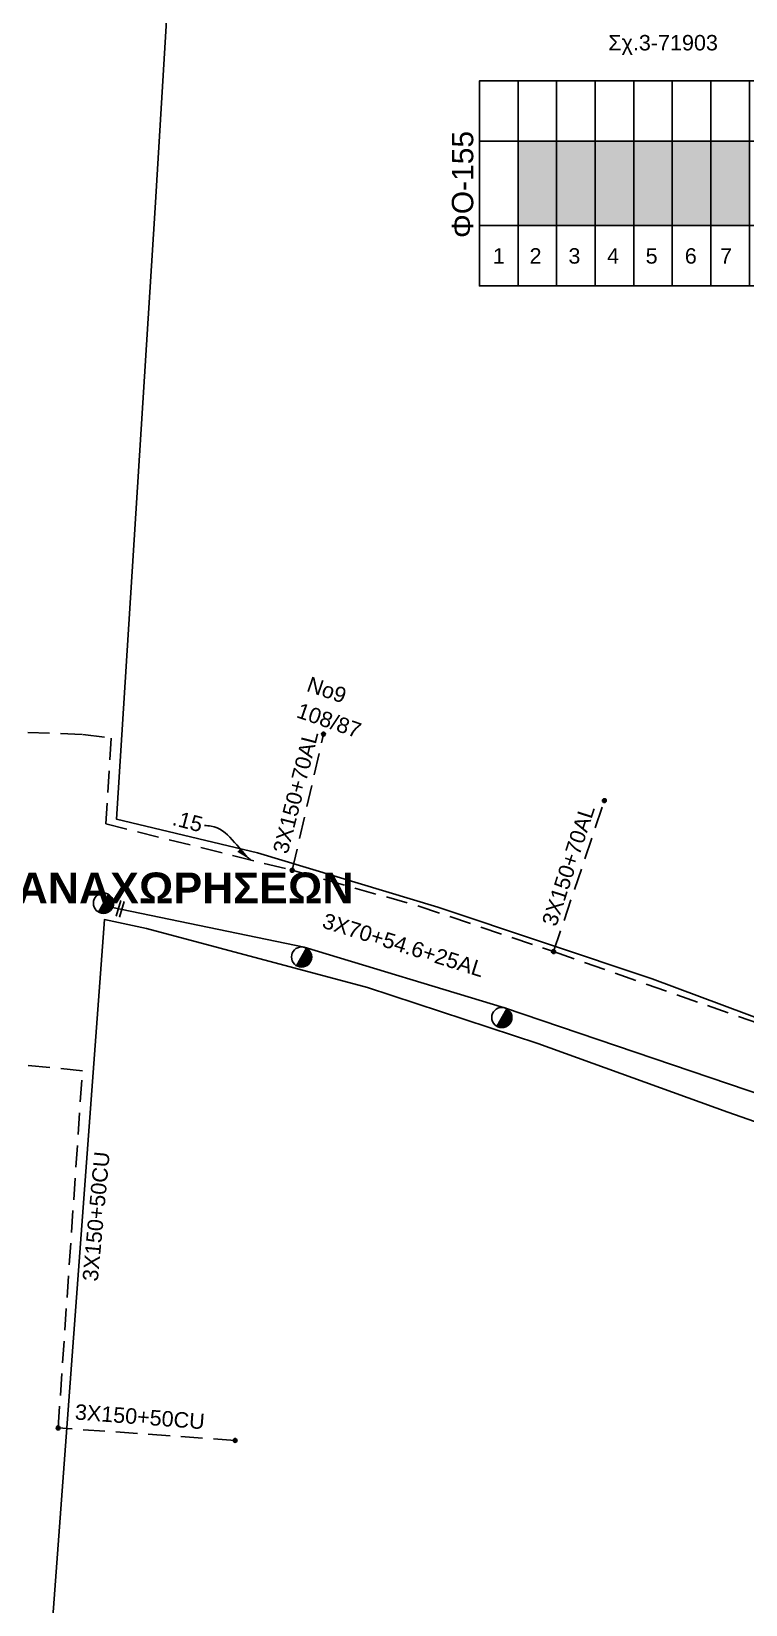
# Model space of a CAD drawing. Header units: millimetres. Extents: x 1113 to 5794, y 757 to 3537.
# Drawn here: x 1743.6 to 1827, y 1390.9 to 1574.4 of the extents above; entities that cross this region are included whole.
import ezdxf
from ezdxf.enums import TextEntityAlignment as Align

# ---------------------------------------------------------------- set-up
doc = ezdxf.new("R2010")
doc.units = ezdxf.units.MM
doc.linetypes.add('DASHED', pattern=[19.05, 12.7, -6.35])
for name, color, linetype in [('Ασφαλειοκιβώτια Χ.Τ 9 αναχωρήσεων', 7, 'Continuous'), ('Επιγραφές - Σχήματα', 7, 'Continuous'), ('Καλώδια ΧΤ   3x150+50CU', 7, 'DASHED'), ('Μηχανική τομή', 7, 'Continuous'), ('Στύλος ΦΜ', 7, 'Continuous'), ('Στύλος ΦΜ @ 1', 7, 'Continuous'), ('Συνδέσεις', 7, 'Continuous'), ('Συνεστραμμένα ΧΤ   3x70+54.6+25 AL', 7, 'SYN_LINE'), ('Υπόβαθρο ΔΕΗ', 7, 'Continuous'), ('Υπόγεια Καλώδια Δικτύου ΧΤ   .15', 7, 'DASHED'), ('Υπόγεια καλώδια Δικτύου ΧΤ και Παρ. ΧΤ - 3X150+70 AL', 7, 'DASHED')]:
    doc.layers.add(name, color=color, linetype=linetype)
doc.styles.get("Standard").update_dxf_attribs({"font": 'arial.ttf'})
doc.linetypes.add('SYN_LINE', pattern='A,0.5,-0.0001,["/\\/\\/\\/",Standard,S=0.1,R=0,X=0,Y=-0.05],-0.25', length=0.7501)
doc.dimstyles.new('ISO-25', dxfattribs={"dimtxt": 2.5, "dimasz": 1.8, "dimexe": 1.25, "dimexo": 0.625, "dimtad": 1, "dimtxsty": 'Standard', "dimcen": 1.8, "dimadec": 0, "dimazin": 0, "dimtfac": 1, "dimtmove": 0, "dimatfit": 3, "dimfxl": 1.25, "dimarcsym": 0})

# ---------------------------------------------------------------- blocks, each defined once
blk = doc.blocks.new('ΥΠΑΡΧΩΝ ΤΣΙΜΕΝΤΕΝΙΟΣ ΣΤΥΛΟΣ')
at = {"layer": 'Στύλος ΦΜ'}
blk.add_hatch(color=7, dxfattribs=at).paths.add_polyline_path([(-1.29, -2.28, 0.574793), (2.62, 0, 0.268822), (1.3, 2.27)])
at = {"layer": 'Στύλος ΦΜ', "color": 7}
blk.add_line((-1.29, -2.28), (1.3, 2.27), dxfattribs=at)
blk.add_circle((0, 0), 2.62, dxfattribs=at)
at = {"layer": 'Στύλος ΦΜ', "flags": 4}
for tag, p in [('ΑΡΙΘΜΟΣ', (-4.68, 8.05)), ('ΤΥΠΟΣ', (-4.91, 3.03))]:
    blk.add_attdef(tag, p, '', height=4, dxfattribs=at)
blk = doc.blocks.new('ΑΣΦΑΛΕΙΟΚΙΒΩΤΙΟ ΥΠΟΣΤΑΘΜΟΥ 9 ΑΝΑΧΩΡΗΣΕΩΝ')
at = {"layer": 'Ασφαλειοκιβώτια Χ.Τ 9 αναχωρήσεων', "ltscale": 40}
for p, q in [((-23.8, 40.36), (24.02, 40.36)), ((-9.72, 40.36), (-9.72, -40.64)), ((9.94, 40.36), (9.94, -40.64)), ((-23.8, 31.36), (24.02, 31.36)), ((-23.8, 22.36), (24.02, 22.36)), ((-23.8, 13.36), (24.02, 13.36)), ((-23.8, 4.36), (24.02, 4.36)), ((-23.8, -4.64), (24.02, -4.64)), ((-23.8, -13.64), (24.02, -13.64)), ((-23.8, -22.64), (24.02, -22.64)), ((-23.8, -31.64), (24.02, -31.64))]:
    blk.add_line(p, q, dxfattribs=at)
at = {"layer": 'Ασφαλειοκιβώτια Χ.Τ 9 αναχωρήσεων'}
blk.add_lwpolyline([(-23.8, -40.64), (24.02, -40.64), (24.02, 40.36), (-23.8, 40.36)], close=True, dxfattribs=at)
for s, p in [('1', (-18.61, 37.24)), ('2', (-18.61, 28.67)), ('3', (-18.61, 19.6)), ('4', (-18.61, 10.58)), ('5', (-18.61, 1.57)), ('6', (-18.61, -7.57)), ('7', (-18.61, -15.81)), ('8', (-18.61, -25.5)), ('9', (-18.61, -34.19))]:
    blk.add_text(s, height=3.6, rotation=270, dxfattribs=at).set_placement(p)
at = {"layer": 'Ασφαλειοκιβώτια Χ.Τ 9 αναχωρήσεων', "ltscale": 40}
for tag, height, p in [('ΟΝΟΜΑ', 5, (-0.16, 44.31)), ('ΚΕΙΜΕΝΟ 1', 2, (17.06, 35.59)), ('ΚΕΙΜΕΝΟ 2', 2, (17.06, 26.88)), ('ΚΕΙΜΕΝΟ 3', 2, (17.06, 17.69)), ('ΚΕΙΜΕΝΟ 4', 2, (17.06, 8.71)), ('ΚΕΙΜΕΝΟ 5', 2, (17.06, -0.13)), ('ΚΕΙΜΕΝΟ 6', 2, (17.06, -9.05)), ('ΚΕΙΜΕΝΟ 7', 2, (17.06, -18.13)), ('ΚΕΙΜΕΝΟ 8', 2, (17.06, -26.85)), ('ΚΕΙΜΕΝΟ 9', 2, (17.06, -35.99)), ('ΣΧ', 2, (-0.1, -42.64))]:
    blk.add_attdef(tag, text='', height=height, dxfattribs=at).set_placement(p, align=Align.MIDDLE_CENTER)
blk = doc.blocks.new('ΜΗΧΑΝΙΚΗ ΤΟΜΗ')
at = {"layer": 'Μηχανική τομή', "ltscale": 40}
for p, q in [((-1.89, 0.78), (1.89, 0.78)), ((1.89, 0), (-1.89, 0))]:
    blk.add_line(p, q, dxfattribs=at)
blk = doc.blocks.new('_ΣΥΝΔΕΣΗ')
at = {"layer": 'Συνδέσεις', "linetype": 'SYN_LINE', "ltscale": 40}
blk.add_hatch(color=256, dxfattribs=at).paths.add_polyline_path([(0.5, -0.01, 1), (-0.5, -0.01, 1)])
at = {"layer": 'Συνδέσεις'}
blk.add_circle((0, -0.01), 0.5, dxfattribs=at)

msp = doc.modelspace()

# ---------------------------------------------------------------- hatches: boundary and pattern name
at = {"layer": 'Ασφαλειοκιβώτια Χ.Τ 9 αναχωρήσεων', "lineweight": -3}
for color, points in [(2, [(1804.9, 1561.59), (1800.4, 1561.59), (1800.4, 1551.76), (1804.9, 1551.76)]), (1, [(1809.4, 1561.59), (1804.9, 1561.59), (1804.9, 1551.76), (1809.4, 1551.76)]), (30, [(1813.9, 1561.59), (1809.4, 1561.59), (1809.4, 1551.76), (1813.9, 1551.76)]), (133, [(1818.4, 1561.59), (1813.9, 1561.59), (1813.9, 1551.76), (1818.4, 1551.76)]), (5, [(1822.9, 1561.59), (1818.4, 1561.59), (1818.4, 1551.76), (1822.9, 1551.76)]), (6, [(1827.4, 1561.59), (1822.9, 1561.59), (1822.9, 1551.76), (1827.4, 1551.76)])]:
    msp.add_hatch(color=color, dxfattribs=at).paths.add_polyline_path(points)

# ---------------------------------------------------------------- linework, layer by layer
at = {"layer": 'Καλώδια ΧΤ   3x150+50CU', "color": 85, "lineweight": -3, "ltscale": 0.2}
msp.add_lwpolyline([(1767.38, 1410.09), (1746.72, 1411.54), (1749.56, 1453.2), (1733.81, 1454.76), (1733.92, 1457.76), (1736.69, 1487.15), (1738.44, 1489), (1738.05, 1490.74), (1736.86, 1491.41), (1735.49, 1491.44)], dxfattribs=at)
at = {"layer": 'Συνεστραμμένα ΧΤ   3x70+54.6+25 AL', "color": 85, "lineweight": -3, "ltscale": 20}
msp.add_lwpolyline([(1865.53, 1434.53), (1835.87, 1447.97), (1798.82, 1460.53), (1775.44, 1467.6), (1753.07, 1472.22)], dxfattribs=at)
at = {"layer": 'Υπόβαθρο ΔΕΗ', "lineweight": -3}
for points in [[(1965.86, 1529.64), (2033.17, 1486.32), (2049.96, 1476.88), (2029.59, 1434.24), (1971.23, 1455.25), (1934.35, 1468.36), (1930.64, 1458.3), (1971.01, 1443.92), (2026.59, 1424.82), (2016.3, 1391.08), (1970.38, 1407.13), (1941.94, 1417.14), (1885.15, 1436.51), (1852.12, 1450.45), (1816.07, 1463.91), (1791.03, 1472.26), (1770, 1478.62), (1753.53, 1482.55), (1758.04, 1553.81), (1760.37, 1592.47), (1763.1, 1634.4), (1776.36, 1630.97), (1867.48, 1606.38), (1863.83, 1592.47)], [(1842.22, 1442.32), (1824.87, 1448.37), (1802.72, 1456.38), (1782.81, 1462.91), (1757.05, 1469.8), (1752.12, 1470.83), (1744.93, 1373.78), (1744.93, 1373.78), (1808.57, 1350.41), (1876.63, 1326.1)]]:
    msp.add_lwpolyline(points, dxfattribs=at)
at = {"layer": 'Υπόγεια Καλώδια Δικτύου ΧΤ   .15', "color": 173, "lineweight": -3, "ltscale": 0.2}
msp.add_lwpolyline([(1735.56, 1492.9), (1749.6, 1492.42), (1752.9, 1491.99), (1752.29, 1481.97), (1774.03, 1476.57), (1788.83, 1472.38), (1804.55, 1467.09), (1834.47, 1456.6), (1839.52, 1454.71)], dxfattribs=at)
at = {"layer": 'Υπόγεια καλώδια Δικτύου ΧΤ και Παρ. ΧΤ - 3X150+70 AL', "color": 173, "lineweight": -3, "ltscale": 0.2}
for points in [[(1774.03, 1476.57), (1777.7, 1492.46)], [(1804.55, 1467.09), (1810.48, 1484.7)]]:
    msp.add_lwpolyline(points, dxfattribs=at)

# ---------------------------------------------------------------- block references
at = {"layer": 'Ασφαλειοκιβώτια Χ.Τ 9 αναχωρήσεων', "lineweight": -3, "xscale": 0.5, "yscale": 0.5, "zscale": 0.5, "rotation": 90}
msp.add_blockref('ΑΣΦΑΛΕΙΟΚΙΒΩΤΙΟ ΥΠΟΣΤΑΘΜΟΥ 9 ΑΝΑΧΩΡΗΣΕΩΝ', (1816.08, 1556.62), dxfattribs=at).add_auto_attribs({'ΟΝΟΜΑ': 'ΦΟ-155', 'ΣΧ': 'ΣΧ-3-71903'})
at = {"layer": 'Μηχανική τομή', "lineweight": -3, "xscale": 0.4999999999996991, "yscale": 0.4999999999996991, "zscale": 0.4999999999996991, "rotation": 73.16656364588245}
msp.add_blockref('ΜΗΧΑΝΙΚΗ ΤΟΜΗ', (1754.14, 1472.02), dxfattribs=at)
at = {"layer": 'Στύλος ΦΜ @ 1', "lineweight": -3, "ltscale": 40, "xscale": 0.4499999999998181, "yscale": 0.4499999999998181, "zscale": 0.4499999999998181}
for p in [(1752.01, 1472.73), (1775.14, 1466.46), (1798.51, 1459.4)]:
    msp.add_blockref('ΥΠΑΡΧΩΝ ΤΣΙΜΕΝΤΕΝΙΟΣ ΣΤΥΛΟΣ', p, dxfattribs=at)
at = {"layer": 'Συνδέσεις', "lineweight": -3, "xscale": 0.4499999999998181, "yscale": 0.4499999999998181, "zscale": 0.4499999999998181}
for p in [(1777.7, 1492.46), (1810.48, 1484.7), (1774.03, 1476.57), (1804.55, 1467.09), (1746.72, 1411.54), (1767.38, 1410.09)]:
    msp.add_blockref('_ΣΥΝΔΕΣΗ', p, dxfattribs=at)

# ---------------------------------------------------------------- texts
at = {"color": 1, "ltscale": 30, "insert": (1679.24, 1476.31), "char_height": 3.6, "width": 121.2945, "attachment_point": 1}
msp.add_mtext('{\\fArial|b1|i0|c161|p34;ΠΕΡΙΜΕΝΩ ΕΞΑΚΡΙΒΩΣΗ ΑΝΑΧΩΡΗΣΕΩΝ \\PΚΑΙ ΧΕΙΡΙΣΜΟ   \\PΑΠΟ 06.04.16}', dxfattribs=at)
at = {"layer": 'Επιγραφές - Σχήματα', "color": 7, "lineweight": -3, "insert": (1810.93, 1573.98), "char_height": 1.8, "width": 168.3718, "attachment_point": 1}
msp.add_mtext('Σχ.3-71903', dxfattribs=at)
at = {"layer": 'Επιγραφές - Σχήματα', "color": 7, "lineweight": -3, "char_height": 1.8, "width": 168.3718, "attachment_point": 1, "rotation": 341.0114}
for s, insert in [('No9', (1776.19, 1499.21)), ('108/87', (1775, 1496.15))]:
    msp.add_mtext(s, dxfattribs=dict(at, insert=insert))
at = {"layer": 'Καλώδια ΧΤ   3x150+50CU', "color": 7, "lineweight": -3, "char_height": 1.8, "width": 168.3718, "attachment_point": 1}
for insert, rotation in [((1749.55, 1428.74), 84.6676), ((1748.77, 1414.33), 355.6386)]:
    msp.add_mtext('3X150+50CU', dxfattribs=dict(at, insert=insert, rotation=rotation))
at = {"layer": 'Συνεστραμμένα ΧΤ   3x70+54.6+25 AL', "color": 7, "lineweight": -3, "insert": (1777.96, 1471.63), "char_height": 1.8, "width": 168.3718, "attachment_point": 1, "rotation": 342.6502}
msp.add_mtext('3X70+54.6+25AL', dxfattribs=at)
at = {"layer": 'Υπόγεια Καλώδια Δικτύου ΧΤ   .15', "color": 7, "lineweight": -3, "insert": (1760.39, 1483.62), "char_height": 1.8, "width": 168.3718, "attachment_point": 1, "rotation": 345.2414}
msp.add_mtext('.15', dxfattribs=at)
at = {"layer": 'Υπόγεια καλώδια Δικτύου ΧΤ και Παρ. ΧΤ - 3X150+70 AL', "color": 7, "lineweight": -3, "char_height": 1.8, "width": 168.3718, "attachment_point": 1}
for insert, rotation in [((1771.76, 1478.83), 75.6861), ((1803.14, 1470.47), 71.8739)]:
    msp.add_mtext('3X150+70AL', dxfattribs=dict(at, insert=insert, rotation=rotation))

# ---------------------------------------------------------------- leaders
at = {"layer": 'Επιγραφές - Σχήματα', "lineweight": -3, "path_type": 1}
msp.add_leader([(1769.2, 1477.77), (1764.57, 1481.73), (1763.79, 1481.8)], dimstyle='ISO-25', override={"dimgap": 0.625, "dimtad": 0}, dxfattribs=at)

doc.saveas('drawing.dxf')
